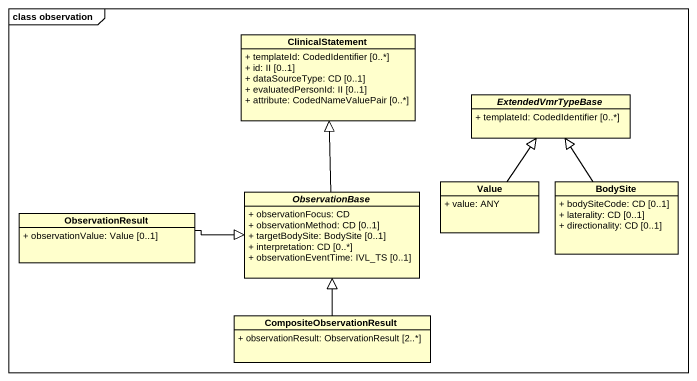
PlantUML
@startuml
mainframe class observation
hide circle
hide empty members
skinparam classAttributeIconSize 0
class ClinicalStatement {
  + templateId: CodedIdentifier [0..*]
  + id: II [0..1]
  + dataSourceType: CD [0..1]
  + evaluatedPersonId: II [0..1]
  + attribute: CodedNameValuePair [0..*]
}
abstract class ExtendedVmrTypeBase {
  + templateId: CodedIdentifier [0..*]
}
class Value {
  + value: ANY
}
class BodySite {
  + bodySiteCode: CD [0..1]
  + laterality: CD [0..1]
  + directionality: CD [0..1]
}
class ObservationResult {
  + observationValue: Value [0..1]
}
abstract class ObservationBase {
  + observationFocus: CD
  + observationMethod: CD [0..1]
  + targetBodySite: BodySite [0..1]
  + interpretation: CD [0..*]
  + observationEventTime: IVL_TS [0..1]
}
class CompositeObservationResult {
  + observationResult: ObservationResult [2..*]
}
Value -up-|> ExtendedVmrTypeBase
BodySite -up-|> ExtendedVmrTypeBase
ObservationResult -right-|> ObservationBase
ObservationBase -up-|> ClinicalStatement
CompositeObservationResult -up-|> ObservationBase
@enduml
